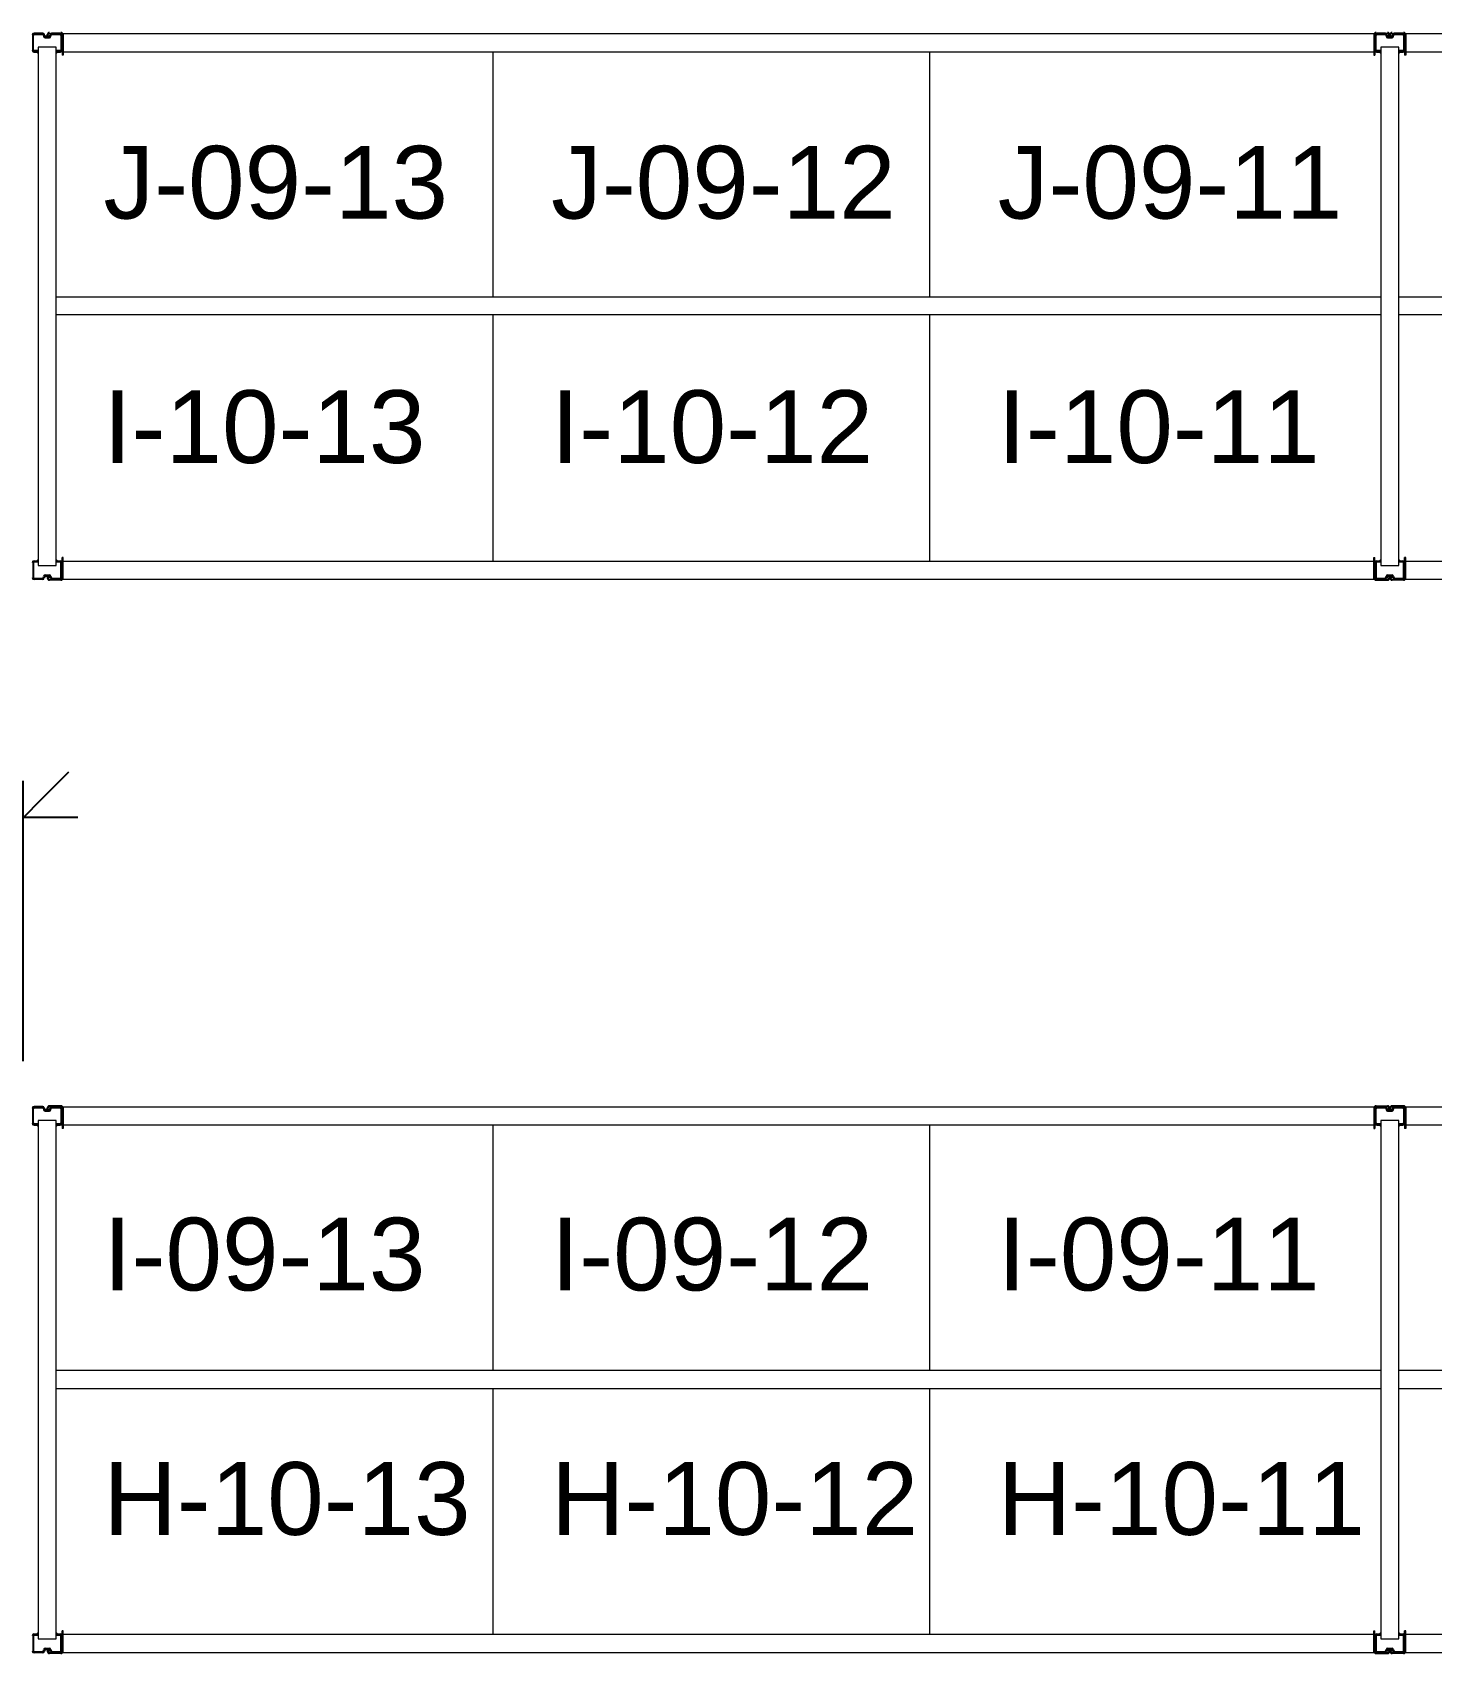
# Model space of a CAD drawing. Header units: inches. Extents: x 2743 to 10591, y -1604 to 5792.
# Drawn here: x 4019.8 to 4173.7, y 4339.9 to 4518.1 of the extents above; entities that cross this region are included whole.
import ezdxf

# ---------------------------------------------------------------- set-up
doc = ezdxf.new("R2010")
doc.units = ezdxf.units.IN
doc.header["$LTSCALE"] = 0.1875
doc.header["$MEASUREMENT"] = 0
doc.header["$PDMODE"] = 3
doc.header["$PDSIZE"] = 1.5
for name, color, linetype, lineweight in [('22 Dimension', 7, 'Continuous', 5), ('32 Echelle', 160, 'Continuous', 15), ('33 Poutre', 30, 'Continuous', 15)]:
    doc.layers.add(name, color=color, linetype=linetype, lineweight=lineweight)
doc.styles.add('arial', font='')
doc.styles.add('NOTE_GROS', font='', dxfattribs={"height": 20})
doc.styles.get('arial').set_extended_font_data('Arial')
doc.styles.get('NOTE_GROS').set_extended_font_data('SansSerif')
doc.dimstyles.new('Inch-Fraction-GROS', dxfattribs={"dimtxt": 20, "dimasz": 10, "dimexe": 4, "dimexo": 5, "dimgap": 1, "dimtad": 0, "dimtih": 1, "dimtoh": 1, "dimdec": 4, "dimzin": 0, "dimdsep": 46, "dimlunit": 5, "dimtxsty": 'NOTE_GROS', "dimblk": 'OBLIQUE', "dimcen": 0, "dimdle": 6, "dimadec": 1, "dimazin": 2, "dimtfac": 0.5, "dimtdec": 4, "dimtofl": 0, "dimtmove": 0, "dimatfit": 3, "dimfxl": 1, "dimtfillclr": 1, "dimfrac": 1, "dimtolj": 1, "dimtzin": 0, "dimarcsym": 0})

# ---------------------------------------------------------------- blocks, each defined once
blk = doc.blocks.new('_Oblique')
at = {"color": 0, "linetype": 'ByBlock', "lineweight": -2}
blk.add_line((-0.5, -0.5), (0.5, 0.5), dxfattribs=at)
blk = doc.blocks.new('*D116')
at = {"layer": '22 Dimension', "color": 0, "lineweight": -2, "transparency": 16777216}
for p, q in [((3864.83, 4405), (3864.83, 4435.82)), ((4018.83, 4405), (4018.83, 4435.82)), ((3858.83, 4431.82), (3916.55, 4431.82)), ((4024.83, 4431.82), (3967.12, 4431.82))]:
    blk.add_line(p, q, dxfattribs=at)
at = {"layer": 'Defpoints', "color": 0, "transparency": 16777216}
for p in [(4018.83, 4431.82), (3864.83, 4400), (4018.83, 4400)]:
    blk.add_point(p, dxfattribs=at)
at = {"layer": '22 Dimension', "color": 0, "lineweight": -2, "transparency": 16777216, "xscale": 10, "yscale": 10, "zscale": 10, "rotation": 180}
blk.add_blockref('_Oblique', (3864.83, 4431.82), dxfattribs=at)
at = {"layer": '22 Dimension', "color": 0, "lineweight": -2, "transparency": 16777216, "xscale": 10, "yscale": 10, "zscale": 10}
blk.add_blockref('_Oblique', (4018.83, 4431.82), dxfattribs=at)
at = {"layer": '22 Dimension', "color": 0, "transparency": 16777216, "insert": (3941.83, 4431.82), "char_height": 20, "attachment_point": 5, "style": 'NOTE_GROS'}
blk.add_mtext('\\A1;154', dxfattribs=at)

msp = doc.modelspace()

# ---------------------------------------------------------------- hatches: boundary and pattern name
at = {"layer": '32 Echelle'}
for points in [[(4020.45873, 4515.81503), (4020.45873, 4516.00253), (4020.27123, 4516.00253)], [(4022.45873, 4515.81503), (4022.45873, 4516.00253), (4022.64623, 4516.00253)], [(4168.08373, 4515.81503), (4168.08373, 4516.00253), (4167.89623, 4516.00253)], [(4168.08373, 4515.81503), (4168.08373, 4516.00253), (4167.89623, 4516.00253)], [(4170.08373, 4515.81503), (4170.08373, 4516.00253), (4170.27123, 4516.00253)], [(4170.08373, 4515.81503), (4170.08373, 4516.00253), (4170.27123, 4516.00253)], [(4020.45873, 4460.19003), (4020.45873, 4460.00253), (4020.27123, 4460.00253)], [(4022.45873, 4460.19003), (4022.45873, 4460.00253), (4022.64623, 4460.00253)], [(4168.08373, 4460.19003), (4168.08373, 4460.00253), (4167.89623, 4460.00253)], [(4168.08373, 4460.19003), (4168.08373, 4460.00253), (4167.89623, 4460.00253)], [(4170.08373, 4460.19003), (4170.08373, 4460.00253), (4170.27123, 4460.00253)], [(4170.08373, 4460.19003), (4170.08373, 4460.00253), (4170.27123, 4460.00253)], [(4020.45873, 4397.81503), (4020.45873, 4398.00253), (4020.27123, 4398.00253)], [(4022.45873, 4397.81503), (4022.45873, 4398.00253), (4022.64623, 4398.00253)], [(4168.08373, 4397.81503), (4168.08373, 4398.00253), (4167.89623, 4398.00253)], [(4168.08373, 4397.81503), (4168.08373, 4398.00253), (4167.89623, 4398.00253)], [(4170.08373, 4397.81503), (4170.08373, 4398.00253), (4170.27123, 4398.00253)], [(4170.08373, 4397.81503), (4170.08373, 4398.00253), (4170.27123, 4398.00253)], [(4020.45873, 4342.19003), (4020.45873, 4342.00253), (4020.27123, 4342.00253)], [(4022.45873, 4342.19003), (4022.45873, 4342.00253), (4022.64623, 4342.00253)], [(4168.08373, 4342.19003), (4168.08373, 4342.00253), (4167.89623, 4342.00253)], [(4168.08373, 4342.19003), (4168.08373, 4342.00253), (4167.89623, 4342.00253)], [(4170.08373, 4342.19003), (4170.08373, 4342.00253), (4170.27123, 4342.00253)], [(4170.08373, 4342.19003), (4170.08373, 4342.00253), (4170.27123, 4342.00253)]]:
    msp.add_hatch(color=256, dxfattribs=at).paths.add_polyline_path(points)

# ---------------------------------------------------------------- linework, layer by layer
at = {"layer": '22 Dimension'}
for p, q in [((4070.45873, 4516.00253), (4070.45873, 4489.00253)), ((4118.45873, 4516.00253), (4118.45873, 4489.00253)), ((4168.08373, 4489.00253), (4022.45873, 4489.00253)), ((4315.70873, 4489.00253), (4170.08373, 4489.00253)), ((4168.08373, 4487.08616), (4022.45873, 4487.08616)), ((4070.45873, 4487.08616), (4070.45873, 4460.00253)), ((4118.45873, 4487.08616), (4118.45873, 4460.00253)), ((4315.70873, 4487.08616), (4170.08373, 4487.08616)), ((4070.45873, 4398.00253), (4070.45873, 4371.00253)), ((4118.45873, 4398.00253), (4118.45873, 4371.00253)), ((4168.08373, 4371.00253), (4022.45873, 4371.00253)), ((4315.70873, 4371.00253), (4170.08373, 4371.00253)), ((4168.08373, 4369.00253), (4022.45873, 4369.00253)), ((4070.45873, 4369.00253), (4070.45873, 4342.00253)), ((4118.45873, 4369.00253), (4118.45873, 4342.00253)), ((4315.70873, 4369.00253), (4170.08373, 4369.00253))]:
    msp.add_line(p, q, dxfattribs=at)
at = {"layer": '32 Echelle', "linetype": 'Continuous', "lineweight": 25}
for p, q in [((4019.92377, 4516.18628), (4019.92377, 4517.81878)), ((4020.94636, 4518.00253), (4020.01752, 4518.00253)), ((4020.01752, 4517.91253), (4020.94636, 4517.91253)), ((4021.03602, 4517.84619), (4021.07993, 4517.70256)), ((4021.166, 4517.72887), (4021.12208, 4517.8725)), ((4021.66181, 4517.66253), (4021.25565, 4517.66253)), ((4021.25565, 4517.57253), (4021.66181, 4517.57253)), ((4021.79538, 4517.8725), (4021.75147, 4517.72887)), ((4021.83754, 4517.70256), (4021.88145, 4517.84619)), ((4022.89994, 4518.00253), (4021.9711, 4518.00253)), ((4021.9711, 4517.91253), (4022.89994, 4517.91253)), ((4022.99369, 4517.81878), (4022.99369, 4516.18628)), ((4023.08369, 4516.18628), (4023.08369, 4517.81878)), ((4167.45877, 4517.81878), (4167.45877, 4516.18628)), ((4167.45877, 4517.81878), (4167.45877, 4516.18628)), ((4167.54877, 4516.18628), (4167.54877, 4517.81878)), ((4167.54877, 4516.18628), (4167.54877, 4517.81878)), ((4168.57136, 4518.00253), (4167.64252, 4518.00253)), ((4168.57136, 4518.00253), (4167.64252, 4518.00253)), ((4167.64252, 4517.91253), (4168.57136, 4517.91253)), ((4167.64252, 4517.91253), (4168.57136, 4517.91253)), ((4168.66102, 4517.84619), (4168.70493, 4517.70256)), ((4168.66102, 4517.84619), (4168.70493, 4517.70256)), ((4168.791, 4517.72887), (4168.74708, 4517.8725)), ((4168.791, 4517.72887), (4168.74708, 4517.8725)), ((4169.28681, 4517.66253), (4168.88065, 4517.66253)), ((4169.28681, 4517.66253), (4168.88065, 4517.66253)), ((4168.88065, 4517.57253), (4169.28681, 4517.57253)), ((4168.88065, 4517.57253), (4169.28681, 4517.57253)), ((4169.42038, 4517.8725), (4169.37647, 4517.72887)), ((4169.42038, 4517.8725), (4169.37647, 4517.72887)), ((4169.46254, 4517.70256), (4169.50645, 4517.84619)), ((4169.46254, 4517.70256), (4169.50645, 4517.84619)), ((4170.52494, 4518.00253), (4169.5961, 4518.00253)), ((4170.52494, 4518.00253), (4169.5961, 4518.00253)), ((4169.5961, 4517.91253), (4170.52494, 4517.91253)), ((4169.5961, 4517.91253), (4170.52494, 4517.91253)), ((4170.61869, 4517.81878), (4170.61869, 4516.18628)), ((4170.61869, 4517.81878), (4170.61869, 4516.18628)), ((4170.70869, 4516.18628), (4170.70869, 4517.81878)), ((4170.70869, 4516.18628), (4170.70869, 4517.81878)), ((4020.43377, 4516.09253), (4020.01752, 4516.09253)), ((4020.01752, 4516.00253), (4020.43377, 4516.00253)), ((4020.43377, 4516.00253), (4020.43377, 4516.09253)), ((4022.89994, 4516.09253), (4022.48369, 4516.09253)), ((4022.48369, 4516.09253), (4022.48369, 4516.00253)), ((4022.48369, 4516.00253), (4022.89994, 4516.00253)), ((4168.05877, 4516.09253), (4167.64252, 4516.09253)), ((4168.05877, 4516.09253), (4167.64252, 4516.09253)), ((4167.64252, 4516.00253), (4168.05877, 4516.00253)), ((4167.64252, 4516.00253), (4168.05877, 4516.00253)), ((4168.05877, 4516.00253), (4168.05877, 4516.09253)), ((4168.05877, 4516.00253), (4168.05877, 4516.09253)), ((4170.52494, 4516.09253), (4170.10869, 4516.09253)), ((4170.10869, 4516.09253), (4170.10869, 4516.00253)), ((4170.52494, 4516.09253), (4170.10869, 4516.09253)), ((4170.10869, 4516.09253), (4170.10869, 4516.00253)), ((4170.10869, 4516.00253), (4170.52494, 4516.00253)), ((4170.10869, 4516.00253), (4170.52494, 4516.00253)), ((4019.92377, 4459.81878), (4019.92377, 4458.18628)), ((4020.01752, 4460.00253), (4020.43377, 4460.00253)), ((4020.43377, 4459.91253), (4020.01752, 4459.91253)), ((4020.43377, 4460.00253), (4020.43377, 4459.91253)), ((4022.48369, 4460.00253), (4022.89994, 4460.00253)), ((4022.48369, 4459.91253), (4022.48369, 4460.00253)), ((4022.89994, 4459.91253), (4022.48369, 4459.91253)), ((4022.99369, 4458.18628), (4022.99369, 4459.81878)), ((4023.08369, 4459.81878), (4023.08369, 4458.18628)), ((4167.45877, 4458.18628), (4167.45877, 4459.81878)), ((4167.45877, 4458.18628), (4167.45877, 4459.81878)), ((4167.54877, 4459.81878), (4167.54877, 4458.18628)), ((4167.54877, 4459.81878), (4167.54877, 4458.18628)), ((4167.64252, 4460.00253), (4168.05877, 4460.00253)), ((4167.64252, 4460.00253), (4168.05877, 4460.00253)), ((4168.05877, 4459.91253), (4167.64252, 4459.91253)), ((4168.05877, 4459.91253), (4167.64252, 4459.91253)), ((4168.05877, 4460.00253), (4168.05877, 4459.91253)), ((4168.05877, 4460.00253), (4168.05877, 4459.91253)), ((4170.10869, 4460.00253), (4170.52494, 4460.00253)), ((4170.10869, 4459.91253), (4170.10869, 4460.00253)), ((4170.10869, 4460.00253), (4170.52494, 4460.00253)), ((4170.10869, 4459.91253), (4170.10869, 4460.00253)), ((4170.52494, 4459.91253), (4170.10869, 4459.91253)), ((4170.52494, 4459.91253), (4170.10869, 4459.91253)), ((4170.61869, 4458.18628), (4170.61869, 4459.81878)), ((4170.61869, 4458.18628), (4170.61869, 4459.81878)), ((4170.70869, 4459.81878), (4170.70869, 4458.18628)), ((4170.70869, 4459.81878), (4170.70869, 4458.18628)), ((4020.01752, 4458.09253), (4020.94636, 4458.09253)), ((4020.94636, 4458.00253), (4020.01752, 4458.00253)), ((4021.03602, 4458.15887), (4021.07993, 4458.3025)), ((4021.166, 4458.27619), (4021.12208, 4458.13256)), ((4021.25565, 4458.43253), (4021.66181, 4458.43253)), ((4021.66181, 4458.34253), (4021.25565, 4458.34253)), ((4021.79538, 4458.13256), (4021.75147, 4458.27619)), ((4021.83754, 4458.3025), (4021.88145, 4458.15887)), ((4021.9711, 4458.09253), (4022.89994, 4458.09253)), ((4022.89994, 4458.00253), (4021.9711, 4458.00253)), ((4167.64252, 4458.09253), (4168.57136, 4458.09253)), ((4167.64252, 4458.09253), (4168.57136, 4458.09253)), ((4168.57136, 4458.00253), (4167.64252, 4458.00253)), ((4168.57136, 4458.00253), (4167.64252, 4458.00253)), ((4168.66102, 4458.15887), (4168.70493, 4458.3025)), ((4168.66102, 4458.15887), (4168.70493, 4458.3025)), ((4168.791, 4458.27619), (4168.74708, 4458.13256)), ((4168.791, 4458.27619), (4168.74708, 4458.13256)), ((4168.88065, 4458.43253), (4169.28681, 4458.43253)), ((4168.88065, 4458.43253), (4169.28681, 4458.43253)), ((4169.28681, 4458.34253), (4168.88065, 4458.34253)), ((4169.28681, 4458.34253), (4168.88065, 4458.34253)), ((4169.42038, 4458.13256), (4169.37647, 4458.27619)), ((4169.42038, 4458.13256), (4169.37647, 4458.27619)), ((4169.46254, 4458.3025), (4169.50645, 4458.15887)), ((4169.46254, 4458.3025), (4169.50645, 4458.15887)), ((4169.5961, 4458.09253), (4170.52494, 4458.09253)), ((4169.5961, 4458.09253), (4170.52494, 4458.09253)), ((4170.52494, 4458.00253), (4169.5961, 4458.00253)), ((4170.52494, 4458.00253), (4169.5961, 4458.00253)), ((4019.92377, 4398.18628), (4019.92377, 4399.81878)), ((4020.94636, 4400.00253), (4020.01752, 4400.00253)), ((4020.01752, 4399.91253), (4020.94636, 4399.91253)), ((4021.03602, 4399.84619), (4021.07993, 4399.70256)), ((4021.166, 4399.72887), (4021.12208, 4399.8725)), ((4021.66181, 4399.66253), (4021.25565, 4399.66253)), ((4021.25565, 4399.57253), (4021.66181, 4399.57253)), ((4021.79538, 4399.8725), (4021.75147, 4399.72887)), ((4021.83754, 4399.70256), (4021.88145, 4399.84619)), ((4022.89994, 4400.00253), (4021.9711, 4400.00253)), ((4021.9711, 4399.91253), (4022.89994, 4399.91253)), ((4022.99369, 4399.81878), (4022.99369, 4398.18628)), ((4023.08369, 4398.18628), (4023.08369, 4399.81878)), ((4167.45877, 4399.81878), (4167.45877, 4398.18628)), ((4167.45877, 4399.81878), (4167.45877, 4398.18628)), ((4167.54877, 4398.18628), (4167.54877, 4399.81878)), ((4167.54877, 4398.18628), (4167.54877, 4399.81878)), ((4168.57136, 4400.00253), (4167.64252, 4400.00253)), ((4168.57136, 4400.00253), (4167.64252, 4400.00253)), ((4167.64252, 4399.91253), (4168.57136, 4399.91253)), ((4167.64252, 4399.91253), (4168.57136, 4399.91253)), ((4168.66102, 4399.84619), (4168.70493, 4399.70256)), ((4168.66102, 4399.84619), (4168.70493, 4399.70256)), ((4168.791, 4399.72887), (4168.74708, 4399.8725)), ((4168.791, 4399.72887), (4168.74708, 4399.8725)), ((4169.28681, 4399.66253), (4168.88065, 4399.66253)), ((4169.28681, 4399.66253), (4168.88065, 4399.66253)), ((4168.88065, 4399.57253), (4169.28681, 4399.57253)), ((4168.88065, 4399.57253), (4169.28681, 4399.57253)), ((4169.42038, 4399.8725), (4169.37647, 4399.72887)), ((4169.42038, 4399.8725), (4169.37647, 4399.72887)), ((4169.46254, 4399.70256), (4169.50645, 4399.84619)), ((4169.46254, 4399.70256), (4169.50645, 4399.84619)), ((4170.52494, 4400.00253), (4169.5961, 4400.00253)), ((4170.52494, 4400.00253), (4169.5961, 4400.00253)), ((4169.5961, 4399.91253), (4170.52494, 4399.91253)), ((4169.5961, 4399.91253), (4170.52494, 4399.91253)), ((4170.61869, 4399.81878), (4170.61869, 4398.18628)), ((4170.61869, 4399.81878), (4170.61869, 4398.18628)), ((4170.70869, 4398.18628), (4170.70869, 4399.81878)), ((4170.70869, 4398.18628), (4170.70869, 4399.81878)), ((4020.43377, 4398.09253), (4020.01752, 4398.09253)), ((4020.01752, 4398.00253), (4020.43377, 4398.00253)), ((4020.43377, 4398.00253), (4020.43377, 4398.09253)), ((4022.89994, 4398.09253), (4022.48369, 4398.09253)), ((4022.48369, 4398.09253), (4022.48369, 4398.00253)), ((4022.48369, 4398.00253), (4022.89994, 4398.00253)), ((4168.05877, 4398.09253), (4167.64252, 4398.09253)), ((4168.05877, 4398.09253), (4167.64252, 4398.09253)), ((4167.64252, 4398.00253), (4168.05877, 4398.00253)), ((4167.64252, 4398.00253), (4168.05877, 4398.00253)), ((4168.05877, 4398.00253), (4168.05877, 4398.09253)), ((4168.05877, 4398.00253), (4168.05877, 4398.09253)), ((4170.52494, 4398.09253), (4170.10869, 4398.09253)), ((4170.10869, 4398.09253), (4170.10869, 4398.00253)), ((4170.52494, 4398.09253), (4170.10869, 4398.09253)), ((4170.10869, 4398.09253), (4170.10869, 4398.00253)), ((4170.10869, 4398.00253), (4170.52494, 4398.00253)), ((4170.10869, 4398.00253), (4170.52494, 4398.00253)), ((4020.01752, 4342.00253), (4020.43377, 4342.00253)), ((4020.43377, 4341.91253), (4020.01752, 4341.91253)), ((4020.43377, 4342.00253), (4020.43377, 4341.91253)), ((4022.48369, 4342.00253), (4022.89994, 4342.00253)), ((4022.48369, 4341.91253), (4022.48369, 4342.00253)), ((4022.89994, 4341.91253), (4022.48369, 4341.91253)), ((4167.64252, 4342.00253), (4168.05877, 4342.00253)), ((4167.64252, 4342.00253), (4168.05877, 4342.00253)), ((4168.05877, 4341.91253), (4167.64252, 4341.91253)), ((4168.05877, 4341.91253), (4167.64252, 4341.91253)), ((4168.05877, 4342.00253), (4168.05877, 4341.91253)), ((4168.05877, 4342.00253), (4168.05877, 4341.91253)), ((4170.10869, 4342.00253), (4170.52494, 4342.00253)), ((4170.10869, 4341.91253), (4170.10869, 4342.00253)), ((4170.10869, 4342.00253), (4170.52494, 4342.00253)), ((4170.10869, 4341.91253), (4170.10869, 4342.00253)), ((4170.52494, 4341.91253), (4170.10869, 4341.91253)), ((4170.52494, 4341.91253), (4170.10869, 4341.91253)), ((4019.92377, 4341.81878), (4019.92377, 4340.18628)), ((4021.03602, 4340.15887), (4021.07993, 4340.3025)), ((4021.166, 4340.27619), (4021.12208, 4340.13256)), ((4021.25565, 4340.43253), (4021.66181, 4340.43253)), ((4021.66181, 4340.34253), (4021.25565, 4340.34253)), ((4021.79538, 4340.13256), (4021.75147, 4340.27619)), ((4021.83754, 4340.3025), (4021.88145, 4340.15887)), ((4022.99369, 4340.18628), (4022.99369, 4341.81878)), ((4023.08369, 4341.81878), (4023.08369, 4340.18628)), ((4167.45877, 4340.18628), (4167.45877, 4341.81878)), ((4167.45877, 4340.18628), (4167.45877, 4341.81878)), ((4167.54877, 4341.81878), (4167.54877, 4340.18628)), ((4167.54877, 4341.81878), (4167.54877, 4340.18628)), ((4168.66102, 4340.15887), (4168.70493, 4340.3025)), ((4168.66102, 4340.15887), (4168.70493, 4340.3025)), ((4168.791, 4340.27619), (4168.74708, 4340.13256)), ((4168.791, 4340.27619), (4168.74708, 4340.13256)), ((4168.88065, 4340.43253), (4169.28681, 4340.43253)), ((4168.88065, 4340.43253), (4169.28681, 4340.43253)), ((4169.28681, 4340.34253), (4168.88065, 4340.34253)), ((4169.28681, 4340.34253), (4168.88065, 4340.34253)), ((4169.42038, 4340.13256), (4169.37647, 4340.27619)), ((4169.42038, 4340.13256), (4169.37647, 4340.27619)), ((4169.46254, 4340.3025), (4169.50645, 4340.15887)), ((4169.46254, 4340.3025), (4169.50645, 4340.15887)), ((4170.61869, 4340.18628), (4170.61869, 4341.81878)), ((4170.61869, 4340.18628), (4170.61869, 4341.81878)), ((4170.70869, 4341.81878), (4170.70869, 4340.18628)), ((4170.70869, 4341.81878), (4170.70869, 4340.18628)), ((4020.01752, 4340.09253), (4020.94636, 4340.09253)), ((4020.94636, 4340.00253), (4020.01752, 4340.00253)), ((4021.9711, 4340.09253), (4022.89994, 4340.09253)), ((4022.89994, 4340.00253), (4021.9711, 4340.00253)), ((4167.64252, 4340.09253), (4168.57136, 4340.09253)), ((4167.64252, 4340.09253), (4168.57136, 4340.09253)), ((4168.57136, 4340.00253), (4167.64252, 4340.00253)), ((4168.57136, 4340.00253), (4167.64252, 4340.00253)), ((4169.5961, 4340.09253), (4170.52494, 4340.09253)), ((4169.5961, 4340.09253), (4170.52494, 4340.09253)), ((4170.52494, 4340.00253), (4169.5961, 4340.00253)), ((4170.52494, 4340.00253), (4169.5961, 4340.00253))]:
    msp.add_line(p, q, dxfattribs=at)
at = {"layer": '32 Echelle'}
for p, q in [((4020.45873, 4516.00253), (4020.27123, 4516.00253)), ((4020.45873, 4515.81503), (4020.27123, 4516.00253)), ((4022.45873, 4516.50253), (4020.45873, 4516.50253)), ((4020.45873, 4516.50253), (4020.45873, 4459.50253)), ((4020.45873, 4515.81503), (4020.45873, 4516.00253)), ((4022.45873, 4459.50253), (4022.45873, 4516.50253)), ((4022.45873, 4516.00253), (4022.64623, 4516.00253)), ((4022.45873, 4515.81503), (4022.45873, 4516.00253)), ((4022.45873, 4515.81503), (4022.64623, 4516.00253)), ((4168.08373, 4516.00253), (4167.89623, 4516.00253)), ((4168.08373, 4515.81503), (4167.89623, 4516.00253)), ((4168.08373, 4516.00253), (4167.89623, 4516.00253)), ((4168.08373, 4515.81503), (4167.89623, 4516.00253)), ((4170.08373, 4516.50253), (4168.08373, 4516.50253)), ((4168.08373, 4516.50253), (4168.08373, 4459.50253)), ((4170.08373, 4516.50253), (4168.08373, 4516.50253)), ((4168.08373, 4516.50253), (4168.08373, 4459.50253)), ((4168.08373, 4515.81503), (4168.08373, 4516.00253)), ((4168.08373, 4515.81503), (4168.08373, 4516.00253)), ((4170.08373, 4459.50253), (4170.08373, 4516.50253)), ((4170.08373, 4459.50253), (4170.08373, 4516.50253)), ((4170.08373, 4516.00253), (4170.27123, 4516.00253)), ((4170.08373, 4515.81503), (4170.08373, 4516.00253)), ((4170.08373, 4515.81503), (4170.27123, 4516.00253)), ((4170.08373, 4516.00253), (4170.27123, 4516.00253)), ((4170.08373, 4515.81503), (4170.08373, 4516.00253)), ((4170.08373, 4515.81503), (4170.27123, 4516.00253)), ((4020.45873, 4460.19003), (4020.27123, 4460.00253)), ((4020.45873, 4460.00253), (4020.27123, 4460.00253)), ((4020.45873, 4460.19003), (4020.45873, 4460.00253)), ((4022.45873, 4460.19003), (4022.45873, 4460.00253)), ((4022.45873, 4460.19003), (4022.64623, 4460.00253)), ((4022.45873, 4460.00253), (4022.64623, 4460.00253)), ((4168.08373, 4460.19003), (4167.89623, 4460.00253)), ((4168.08373, 4460.19003), (4167.89623, 4460.00253)), ((4168.08373, 4460.00253), (4167.89623, 4460.00253)), ((4168.08373, 4460.00253), (4167.89623, 4460.00253)), ((4168.08373, 4460.19003), (4168.08373, 4460.00253)), ((4168.08373, 4460.19003), (4168.08373, 4460.00253)), ((4170.08373, 4460.19003), (4170.08373, 4460.00253)), ((4170.08373, 4460.19003), (4170.27123, 4460.00253)), ((4170.08373, 4460.19003), (4170.08373, 4460.00253)), ((4170.08373, 4460.19003), (4170.27123, 4460.00253)), ((4170.08373, 4460.00253), (4170.27123, 4460.00253)), ((4170.08373, 4460.00253), (4170.27123, 4460.00253)), ((4020.45873, 4459.50253), (4022.45873, 4459.50253)), ((4168.08373, 4459.50253), (4170.08373, 4459.50253)), ((4168.08373, 4459.50253), (4170.08373, 4459.50253)), ((4020.45873, 4398.00253), (4020.27123, 4398.00253)), ((4020.45873, 4397.81503), (4020.27123, 4398.00253)), ((4022.45873, 4398.50253), (4020.45873, 4398.50253)), ((4020.45873, 4398.50253), (4020.45873, 4341.50253)), ((4020.45873, 4397.81503), (4020.45873, 4398.00253)), ((4022.45873, 4341.50253), (4022.45873, 4398.50253)), ((4022.45873, 4398.00253), (4022.64623, 4398.00253)), ((4022.45873, 4397.81503), (4022.45873, 4398.00253)), ((4022.45873, 4397.81503), (4022.64623, 4398.00253)), ((4168.08373, 4398.00253), (4167.89623, 4398.00253)), ((4168.08373, 4397.81503), (4167.89623, 4398.00253)), ((4168.08373, 4398.00253), (4167.89623, 4398.00253)), ((4168.08373, 4397.81503), (4167.89623, 4398.00253)), ((4170.08373, 4398.50253), (4168.08373, 4398.50253)), ((4168.08373, 4398.50253), (4168.08373, 4341.50253)), ((4170.08373, 4398.50253), (4168.08373, 4398.50253)), ((4168.08373, 4398.50253), (4168.08373, 4341.50253)), ((4168.08373, 4397.81503), (4168.08373, 4398.00253)), ((4168.08373, 4397.81503), (4168.08373, 4398.00253)), ((4170.08373, 4341.50253), (4170.08373, 4398.50253)), ((4170.08373, 4341.50253), (4170.08373, 4398.50253)), ((4170.08373, 4398.00253), (4170.27123, 4398.00253)), ((4170.08373, 4397.81503), (4170.08373, 4398.00253)), ((4170.08373, 4397.81503), (4170.27123, 4398.00253)), ((4170.08373, 4398.00253), (4170.27123, 4398.00253)), ((4170.08373, 4397.81503), (4170.08373, 4398.00253)), ((4170.08373, 4397.81503), (4170.27123, 4398.00253)), ((4020.45873, 4342.19003), (4020.27123, 4342.00253)), ((4020.45873, 4342.00253), (4020.27123, 4342.00253)), ((4020.45873, 4342.19003), (4020.45873, 4342.00253)), ((4022.45873, 4342.19003), (4022.45873, 4342.00253)), ((4022.45873, 4342.19003), (4022.64623, 4342.00253)), ((4022.45873, 4342.00253), (4022.64623, 4342.00253)), ((4168.08373, 4342.19003), (4167.89623, 4342.00253)), ((4168.08373, 4342.19003), (4167.89623, 4342.00253)), ((4168.08373, 4342.00253), (4167.89623, 4342.00253)), ((4168.08373, 4342.00253), (4167.89623, 4342.00253)), ((4168.08373, 4342.19003), (4168.08373, 4342.00253)), ((4168.08373, 4342.19003), (4168.08373, 4342.00253)), ((4170.08373, 4342.19003), (4170.08373, 4342.00253)), ((4170.08373, 4342.19003), (4170.27123, 4342.00253)), ((4170.08373, 4342.19003), (4170.08373, 4342.00253)), ((4170.08373, 4342.19003), (4170.27123, 4342.00253)), ((4170.08373, 4342.00253), (4170.27123, 4342.00253)), ((4170.08373, 4342.00253), (4170.27123, 4342.00253)), ((4020.45873, 4341.50253), (4022.45873, 4341.50253)), ((4168.08373, 4341.50253), (4170.08373, 4341.50253)), ((4168.08373, 4341.50253), (4170.08373, 4341.50253))]:
    msp.add_line(p, q, dxfattribs=at)
at = {"layer": '32 Echelle', "linetype": 'Continuous', "lineweight": 25}
for centre, radius, start, end in [((4020.01752, 4517.81878), 0.18375, 90, 180), ((4020.01752, 4517.81878), 0.09375, 90, 180), ((4020.94636, 4517.81878), 0.18375, 17, 90), ((4020.94636, 4517.81878), 0.09375, 17, 90), ((4021.25565, 4517.75628), 0.18375, 197, 270), ((4021.25565, 4517.75628), 0.09375, 197, 270), ((4021.66181, 4517.75628), 0.09375, 270, 343), ((4021.66181, 4517.75628), 0.18375, 270, 343), ((4021.9711, 4517.81878), 0.18375, 90, 163), ((4021.9711, 4517.81878), 0.09375, 90, 163), ((4022.89994, 4517.81878), 0.18375, 0, 90), ((4022.89994, 4517.81878), 0.09375, 0, 90), ((4167.64252, 4517.81878), 0.18375, 90, 180), ((4167.64252, 4517.81878), 0.18375, 90, 180), ((4167.64252, 4517.81878), 0.09375, 90, 180), ((4167.64252, 4517.81878), 0.09375, 90, 180), ((4168.57136, 4517.81878), 0.18375, 17, 90), ((4168.57136, 4517.81878), 0.18375, 17, 90), ((4168.57136, 4517.81878), 0.09375, 17, 90), ((4168.57136, 4517.81878), 0.09375, 17, 90), ((4168.88065, 4517.75628), 0.18375, 197, 270), ((4168.88065, 4517.75628), 0.18375, 197, 270), ((4168.88065, 4517.75628), 0.09375, 197, 270), ((4168.88065, 4517.75628), 0.09375, 197, 270), ((4169.28681, 4517.75628), 0.09375, 270, 343), ((4169.28681, 4517.75628), 0.09375, 270, 343), ((4169.28681, 4517.75628), 0.18375, 270, 343), ((4169.28681, 4517.75628), 0.18375, 270, 343), ((4169.5961, 4517.81878), 0.18375, 90, 163), ((4169.5961, 4517.81878), 0.18375, 90, 163), ((4169.5961, 4517.81878), 0.09375, 90, 163), ((4169.5961, 4517.81878), 0.09375, 90, 163), ((4170.52494, 4517.81878), 0.18375, 0, 90), ((4170.52494, 4517.81878), 0.18375, 0, 90), ((4170.52494, 4517.81878), 0.09375, 0, 90), ((4170.52494, 4517.81878), 0.09375, 0, 90), ((4020.01752, 4516.18628), 0.18375, 180, 270), ((4020.01752, 4516.18628), 0.09375, 180, 270), ((4022.89994, 4516.18628), 0.09375, 270, 0), ((4022.89994, 4516.18628), 0.18375, 270, 0), ((4167.64252, 4516.18628), 0.18375, 180, 270), ((4167.64252, 4516.18628), 0.18375, 180, 270), ((4167.64252, 4516.18628), 0.09375, 180, 270), ((4167.64252, 4516.18628), 0.09375, 180, 270), ((4170.52494, 4516.18628), 0.09375, 270, 0), ((4170.52494, 4516.18628), 0.18375, 270, 0), ((4170.52494, 4516.18628), 0.09375, 270, 0), ((4170.52494, 4516.18628), 0.18375, 270, 0), ((4020.01752, 4459.81878), 0.18375, 90, 180), ((4020.01752, 4459.81878), 0.09375, 90, 180), ((4022.89994, 4459.81878), 0.18375, 0, 90), ((4022.89994, 4459.81878), 0.09375, 0, 90), ((4167.64252, 4459.81878), 0.18375, 90, 180), ((4167.64252, 4459.81878), 0.18375, 90, 180), ((4167.64252, 4459.81878), 0.09375, 90, 180), ((4167.64252, 4459.81878), 0.09375, 90, 180), ((4170.52494, 4459.81878), 0.18375, 0, 90), ((4170.52494, 4459.81878), 0.18375, 0, 90), ((4170.52494, 4459.81878), 0.09375, 0, 90), ((4170.52494, 4459.81878), 0.09375, 0, 90), ((4020.01752, 4458.18628), 0.18375, 180, 270), ((4020.01752, 4458.18628), 0.09375, 180, 270), ((4020.94636, 4458.18628), 0.09375, 270, 343), ((4020.94636, 4458.18628), 0.18375, 270, 343), ((4021.25565, 4458.24878), 0.18375, 90, 163), ((4021.25565, 4458.24878), 0.09375, 90, 163), ((4021.66181, 4458.24878), 0.18375, 17, 90), ((4021.66181, 4458.24878), 0.09375, 17, 90), ((4021.9711, 4458.18628), 0.18375, 197, 270), ((4021.9711, 4458.18628), 0.09375, 197, 270), ((4022.89994, 4458.18628), 0.09375, 270, 0), ((4022.89994, 4458.18628), 0.18375, 270, 0), ((4167.64252, 4458.18628), 0.18375, 180, 270), ((4167.64252, 4458.18628), 0.18375, 180, 270), ((4167.64252, 4458.18628), 0.09375, 180, 270), ((4167.64252, 4458.18628), 0.09375, 180, 270), ((4168.57136, 4458.18628), 0.09375, 270, 343), ((4168.57136, 4458.18628), 0.09375, 270, 343), ((4168.57136, 4458.18628), 0.18375, 270, 343), ((4168.57136, 4458.18628), 0.18375, 270, 343), ((4168.88065, 4458.24878), 0.18375, 90, 163), ((4168.88065, 4458.24878), 0.18375, 90, 163), ((4168.88065, 4458.24878), 0.09375, 90, 163), ((4168.88065, 4458.24878), 0.09375, 90, 163), ((4169.28681, 4458.24878), 0.18375, 17, 90), ((4169.28681, 4458.24878), 0.18375, 17, 90), ((4169.28681, 4458.24878), 0.09375, 17, 90), ((4169.28681, 4458.24878), 0.09375, 17, 90), ((4169.5961, 4458.18628), 0.18375, 197, 270), ((4169.5961, 4458.18628), 0.18375, 197, 270), ((4169.5961, 4458.18628), 0.09375, 197, 270), ((4169.5961, 4458.18628), 0.09375, 197, 270), ((4170.52494, 4458.18628), 0.09375, 270, 0), ((4170.52494, 4458.18628), 0.18375, 270, 0), ((4170.52494, 4458.18628), 0.09375, 270, 0), ((4170.52494, 4458.18628), 0.18375, 270, 0), ((4020.01752, 4399.81878), 0.18375, 90, 180), ((4020.01752, 4399.81878), 0.09375, 90, 180), ((4020.94636, 4399.81878), 0.18375, 17, 90), ((4020.94636, 4399.81878), 0.09375, 17, 90), ((4021.25565, 4399.75628), 0.18375, 197, 270), ((4021.25565, 4399.75628), 0.09375, 197, 270), ((4021.66181, 4399.75628), 0.09375, 270, 343), ((4021.66181, 4399.75628), 0.18375, 270, 343), ((4021.9711, 4399.81878), 0.18375, 90, 163), ((4021.9711, 4399.81878), 0.09375, 90, 163), ((4022.89994, 4399.81878), 0.18375, 0, 90), ((4022.89994, 4399.81878), 0.09375, 0, 90), ((4167.64252, 4399.81878), 0.18375, 90, 180), ((4167.64252, 4399.81878), 0.18375, 90, 180), ((4167.64252, 4399.81878), 0.09375, 90, 180), ((4167.64252, 4399.81878), 0.09375, 90, 180), ((4168.57136, 4399.81878), 0.18375, 17, 90), ((4168.57136, 4399.81878), 0.18375, 17, 90), ((4168.57136, 4399.81878), 0.09375, 17, 90), ((4168.57136, 4399.81878), 0.09375, 17, 90), ((4168.88065, 4399.75628), 0.18375, 197, 270), ((4168.88065, 4399.75628), 0.18375, 197, 270), ((4168.88065, 4399.75628), 0.09375, 197, 270), ((4168.88065, 4399.75628), 0.09375, 197, 270), ((4169.28681, 4399.75628), 0.09375, 270, 343), ((4169.28681, 4399.75628), 0.09375, 270, 343), ((4169.28681, 4399.75628), 0.18375, 270, 343), ((4169.28681, 4399.75628), 0.18375, 270, 343), ((4169.5961, 4399.81878), 0.18375, 90, 163), ((4169.5961, 4399.81878), 0.18375, 90, 163), ((4169.5961, 4399.81878), 0.09375, 90, 163), ((4169.5961, 4399.81878), 0.09375, 90, 163), ((4170.52494, 4399.81878), 0.18375, 0, 90), ((4170.52494, 4399.81878), 0.18375, 0, 90), ((4170.52494, 4399.81878), 0.09375, 0, 90), ((4170.52494, 4399.81878), 0.09375, 0, 90), ((4020.01752, 4398.18628), 0.18375, 180, 270), ((4020.01752, 4398.18628), 0.09375, 180, 270), ((4022.89994, 4398.18628), 0.09375, 270, 0), ((4022.89994, 4398.18628), 0.18375, 270, 0), ((4167.64252, 4398.18628), 0.18375, 180, 270), ((4167.64252, 4398.18628), 0.18375, 180, 270), ((4167.64252, 4398.18628), 0.09375, 180, 270), ((4167.64252, 4398.18628), 0.09375, 180, 270), ((4170.52494, 4398.18628), 0.09375, 270, 0), ((4170.52494, 4398.18628), 0.18375, 270, 0), ((4170.52494, 4398.18628), 0.09375, 270, 0), ((4170.52494, 4398.18628), 0.18375, 270, 0), ((4020.01752, 4341.81878), 0.18375, 90, 180), ((4020.01752, 4341.81878), 0.09375, 90, 180), ((4022.89994, 4341.81878), 0.18375, 0, 90), ((4022.89994, 4341.81878), 0.09375, 0, 90), ((4167.64252, 4341.81878), 0.18375, 90, 180), ((4167.64252, 4341.81878), 0.18375, 90, 180), ((4167.64252, 4341.81878), 0.09375, 90, 180), ((4167.64252, 4341.81878), 0.09375, 90, 180), ((4170.52494, 4341.81878), 0.18375, 0, 90), ((4170.52494, 4341.81878), 0.18375, 0, 90), ((4170.52494, 4341.81878), 0.09375, 0, 90), ((4170.52494, 4341.81878), 0.09375, 0, 90), ((4020.01752, 4340.18628), 0.18375, 180, 270), ((4020.01752, 4340.18628), 0.09375, 180, 270), ((4020.94636, 4340.18628), 0.09375, 270, 343), ((4020.94636, 4340.18628), 0.18375, 270, 343), ((4021.25565, 4340.24878), 0.18375, 90, 163), ((4021.25565, 4340.24878), 0.09375, 90, 163), ((4021.66181, 4340.24878), 0.18375, 17, 90), ((4021.66181, 4340.24878), 0.09375, 17, 90), ((4021.9711, 4340.18628), 0.18375, 197, 270), ((4021.9711, 4340.18628), 0.09375, 197, 270), ((4022.89994, 4340.18628), 0.09375, 270, 0), ((4022.89994, 4340.18628), 0.18375, 270, 0), ((4167.64252, 4340.18628), 0.18375, 180, 270), ((4167.64252, 4340.18628), 0.18375, 180, 270), ((4167.64252, 4340.18628), 0.09375, 180, 270), ((4167.64252, 4340.18628), 0.09375, 180, 270), ((4168.57136, 4340.18628), 0.09375, 270, 343), ((4168.57136, 4340.18628), 0.09375, 270, 343), ((4168.57136, 4340.18628), 0.18375, 270, 343), ((4168.57136, 4340.18628), 0.18375, 270, 343), ((4168.88065, 4340.24878), 0.18375, 90, 163), ((4168.88065, 4340.24878), 0.18375, 90, 163), ((4168.88065, 4340.24878), 0.09375, 90, 163), ((4168.88065, 4340.24878), 0.09375, 90, 163), ((4169.28681, 4340.24878), 0.18375, 17, 90), ((4169.28681, 4340.24878), 0.18375, 17, 90), ((4169.28681, 4340.24878), 0.09375, 17, 90), ((4169.28681, 4340.24878), 0.09375, 17, 90), ((4169.5961, 4340.18628), 0.18375, 197, 270), ((4169.5961, 4340.18628), 0.18375, 197, 270), ((4169.5961, 4340.18628), 0.09375, 197, 270), ((4169.5961, 4340.18628), 0.09375, 197, 270), ((4170.52494, 4340.18628), 0.09375, 270, 0), ((4170.52494, 4340.18628), 0.18375, 270, 0), ((4170.52494, 4340.18628), 0.09375, 270, 0), ((4170.52494, 4340.18628), 0.18375, 270, 0)]:
    msp.add_arc(centre, radius, start, end, dxfattribs=at)
at = {"layer": '33 Poutre'}
for p, q in [((4021.45873, 4517.66253), (4021.45873, 4517.87753)), ((4021.57773, 4517.66253), (4021.45873, 4517.66253)), ((4021.57773, 4517.66253), (4021.57773, 4517.87753)), ((4021.70273, 4518.00253), (4022.96473, 4518.00253)), ((4023.08973, 4517.87753), (4023.08973, 4515.62153)), ((4023.20873, 4518.00253), (4167.33373, 4518.00253)), ((4023.20873, 4518.00253), (4023.20873, 4516.00253)), ((4023.20873, 4517.87753), (4023.20873, 4515.62153)), ((4167.33373, 4518.00253), (4167.33373, 4516.00253)), ((4167.33373, 4517.87753), (4167.33373, 4515.62153)), ((4167.45273, 4517.87753), (4167.45273, 4515.62153)), ((4168.83973, 4518.00253), (4167.57773, 4518.00253)), ((4168.96473, 4517.66253), (4168.96473, 4517.87753)), ((4168.96473, 4517.66253), (4169.08373, 4517.66253)), ((4169.08373, 4517.66253), (4169.08373, 4517.87753)), ((4169.08373, 4517.66253), (4169.08373, 4517.87753)), ((4169.20273, 4517.66253), (4169.08373, 4517.66253)), ((4169.20273, 4517.66253), (4169.20273, 4517.87753)), ((4169.32773, 4518.00253), (4170.58973, 4518.00253)), ((4170.71473, 4517.87753), (4170.71473, 4515.62153)), ((4170.83373, 4518.00253), (4314.95873, 4518.00253)), ((4170.83373, 4518.00253), (4170.83373, 4516.00253)), ((4170.83373, 4517.87753), (4170.83373, 4515.62153)), ((4023.20873, 4515.62153), (4023.08973, 4515.62153)), ((4023.20873, 4516.00253), (4167.33373, 4516.00253)), ((4167.33373, 4515.62153), (4167.45273, 4515.62153)), ((4170.83373, 4515.62153), (4170.71473, 4515.62153)), ((4170.83373, 4516.00253), (4314.95873, 4516.00253)), ((4023.20873, 4460.38353), (4023.08973, 4460.38353)), ((4023.08973, 4458.12753), (4023.08973, 4460.38353)), ((4023.20873, 4458.12753), (4023.20873, 4460.38353)), ((4023.20873, 4460.00253), (4167.33373, 4460.00253)), ((4023.20873, 4458.00253), (4023.20873, 4460.00253)), ((4167.33373, 4458.12753), (4167.33373, 4460.38353)), ((4167.33373, 4460.38353), (4167.45273, 4460.38353)), ((4167.33373, 4458.00253), (4167.33373, 4460.00253)), ((4167.45273, 4458.12753), (4167.45273, 4460.38353)), ((4170.83373, 4460.38353), (4170.71473, 4460.38353)), ((4170.71473, 4458.12753), (4170.71473, 4460.38353)), ((4170.83373, 4458.12753), (4170.83373, 4460.38353)), ((4170.83373, 4460.00253), (4314.95873, 4460.00253)), ((4170.83373, 4458.00253), (4170.83373, 4460.00253)), ((4021.45873, 4458.34253), (4021.45873, 4458.12753)), ((4021.57773, 4458.34253), (4021.45873, 4458.34253)), ((4021.57773, 4458.34253), (4021.57773, 4458.12753)), ((4021.70273, 4458.00253), (4022.96473, 4458.00253)), ((4022.96473, 4457.88353), (4021.70273, 4457.88353)), ((4023.20873, 4458.00253), (4167.33373, 4458.00253)), ((4168.83973, 4458.00253), (4167.57773, 4458.00253)), ((4167.57773, 4457.88353), (4168.83973, 4457.88353)), ((4168.96473, 4458.34253), (4168.96473, 4458.12753)), ((4168.96473, 4458.34253), (4169.08373, 4458.34253)), ((4169.08373, 4458.34253), (4169.08373, 4458.12753)), ((4169.08373, 4458.34253), (4169.08373, 4458.12753)), ((4169.20273, 4458.34253), (4169.08373, 4458.34253)), ((4169.20273, 4458.34253), (4169.20273, 4458.12753)), ((4169.32773, 4458.00253), (4170.58973, 4458.00253)), ((4170.58973, 4457.88353), (4169.32773, 4457.88353)), ((4170.83373, 4458.00253), (4314.95873, 4458.00253)), ((4021.45873, 4399.66253), (4021.45873, 4399.87753)), ((4021.57773, 4399.66253), (4021.45873, 4399.66253)), ((4021.57773, 4399.66253), (4021.57773, 4399.87753)), ((4022.96473, 4400.12153), (4021.70273, 4400.12153)), ((4021.70273, 4400.00253), (4022.96473, 4400.00253)), ((4023.08973, 4399.87753), (4023.08973, 4397.62153)), ((4023.20873, 4400.00253), (4167.33373, 4400.00253)), ((4023.20873, 4400.00253), (4023.20873, 4398.00253)), ((4023.20873, 4399.87753), (4023.20873, 4397.62153)), ((4167.33373, 4400.00253), (4167.33373, 4398.00253)), ((4167.33373, 4399.87753), (4167.33373, 4397.62153)), ((4167.45273, 4399.87753), (4167.45273, 4397.62153)), ((4167.57773, 4400.12153), (4168.83973, 4400.12153)), ((4168.83973, 4400.00253), (4167.57773, 4400.00253)), ((4168.96473, 4399.66253), (4168.96473, 4399.87753)), ((4168.96473, 4399.66253), (4169.08373, 4399.66253)), ((4169.08373, 4399.66253), (4169.08373, 4399.87753)), ((4169.08373, 4399.66253), (4169.08373, 4399.87753)), ((4169.20273, 4399.66253), (4169.08373, 4399.66253)), ((4169.20273, 4399.66253), (4169.20273, 4399.87753)), ((4170.58973, 4400.12153), (4169.32773, 4400.12153)), ((4169.32773, 4400.00253), (4170.58973, 4400.00253)), ((4170.71473, 4399.87753), (4170.71473, 4397.62153)), ((4170.83373, 4400.00253), (4314.95873, 4400.00253)), ((4170.83373, 4400.00253), (4170.83373, 4398.00253)), ((4170.83373, 4399.87753), (4170.83373, 4397.62153)), ((4023.20873, 4397.62153), (4023.08973, 4397.62153)), ((4023.20873, 4398.00253), (4167.33373, 4398.00253)), ((4167.33373, 4397.62153), (4167.45273, 4397.62153)), ((4170.83373, 4397.62153), (4170.71473, 4397.62153)), ((4170.83373, 4398.00253), (4314.95873, 4398.00253)), ((4023.20873, 4342.38353), (4023.08973, 4342.38353)), ((4023.08973, 4340.12753), (4023.08973, 4342.38353)), ((4023.20873, 4340.12753), (4023.20873, 4342.38353)), ((4023.20873, 4342.00253), (4167.33373, 4342.00253)), ((4023.20873, 4340.00253), (4023.20873, 4342.00253)), ((4167.33373, 4340.12753), (4167.33373, 4342.38353)), ((4167.33373, 4342.38353), (4167.45273, 4342.38353)), ((4167.33373, 4340.00253), (4167.33373, 4342.00253)), ((4167.45273, 4340.12753), (4167.45273, 4342.38353)), ((4170.83373, 4342.38353), (4170.71473, 4342.38353)), ((4170.71473, 4340.12753), (4170.71473, 4342.38353)), ((4170.83373, 4340.12753), (4170.83373, 4342.38353)), ((4170.83373, 4342.00253), (4314.95873, 4342.00253)), ((4170.83373, 4340.00253), (4170.83373, 4342.00253)), ((4021.45873, 4340.34253), (4021.45873, 4340.12753)), ((4021.57773, 4340.34253), (4021.45873, 4340.34253)), ((4021.57773, 4340.34253), (4021.57773, 4340.12753)), ((4168.96473, 4340.34253), (4168.96473, 4340.12753)), ((4168.96473, 4340.34253), (4169.08373, 4340.34253)), ((4169.08373, 4340.34253), (4169.08373, 4340.12753)), ((4169.08373, 4340.34253), (4169.08373, 4340.12753)), ((4169.20273, 4340.34253), (4169.08373, 4340.34253)), ((4169.20273, 4340.34253), (4169.20273, 4340.12753)), ((4021.70273, 4340.00253), (4022.96473, 4340.00253)), ((4022.96473, 4339.88353), (4021.70273, 4339.88353)), ((4023.20873, 4340.00253), (4167.33373, 4340.00253)), ((4168.83973, 4340.00253), (4167.57773, 4340.00253)), ((4167.57773, 4339.88353), (4168.83973, 4339.88353)), ((4169.32773, 4340.00253), (4170.58973, 4340.00253)), ((4170.58973, 4339.88353), (4169.32773, 4339.88353)), ((4170.83373, 4340.00253), (4314.95873, 4340.00253))]:
    msp.add_line(p, q, dxfattribs=at)
for centre, radius, start, end in [((4021.70273, 4517.87753), 0.244, 90, 180), ((4021.70273, 4517.87753), 0.125, 90, 180), ((4022.96473, 4517.87753), 0.244, 0, 90), ((4022.96473, 4517.87753), 0.125, 0, 90), ((4167.57773, 4517.87753), 0.244, 90, 180), ((4167.57773, 4517.87753), 0.125, 90, 180), ((4168.83973, 4517.87753), 0.244, 0, 90), ((4168.83973, 4517.87753), 0.125, 0, 90), ((4169.32773, 4517.87753), 0.244, 90, 180), ((4169.32773, 4517.87753), 0.125, 90, 180), ((4170.58973, 4517.87753), 0.244, 0, 90), ((4170.58973, 4517.87753), 0.125, 0, 90), ((4021.70273, 4458.12753), 0.244, 180, 270), ((4021.70273, 4458.12753), 0.125, 180, 270), ((4022.96473, 4458.12753), 0.244, 270, 0), ((4022.96473, 4458.12753), 0.125, 270, 0), ((4167.57773, 4458.12753), 0.244, 180, 270), ((4167.57773, 4458.12753), 0.125, 180, 270), ((4168.83973, 4458.12753), 0.125, 270, 0), ((4168.83973, 4458.12753), 0.244, 270, 0), ((4169.32773, 4458.12753), 0.244, 180, 270), ((4169.32773, 4458.12753), 0.125, 180, 270), ((4170.58973, 4458.12753), 0.244, 270, 0), ((4170.58973, 4458.12753), 0.125, 270, 0), ((4021.70273, 4399.87753), 0.244, 90, 180), ((4021.70273, 4399.87753), 0.125, 90, 180), ((4022.96473, 4399.87753), 0.244, 0, 90), ((4022.96473, 4399.87753), 0.125, 0, 90), ((4167.57773, 4399.87753), 0.244, 90, 180), ((4167.57773, 4399.87753), 0.125, 90, 180), ((4168.83973, 4399.87753), 0.244, 0, 90), ((4168.83973, 4399.87753), 0.125, 0, 90), ((4169.32773, 4399.87753), 0.244, 90, 180), ((4169.32773, 4399.87753), 0.125, 90, 180), ((4170.58973, 4399.87753), 0.244, 0, 90), ((4170.58973, 4399.87753), 0.125, 0, 90), ((4021.70273, 4340.12753), 0.244, 180, 270), ((4021.70273, 4340.12753), 0.125, 180, 270), ((4022.96473, 4340.12753), 0.244, 270, 0), ((4022.96473, 4340.12753), 0.125, 270, 0), ((4167.57773, 4340.12753), 0.244, 180, 270), ((4167.57773, 4340.12753), 0.125, 180, 270), ((4168.83973, 4340.12753), 0.125, 270, 0), ((4168.83973, 4340.12753), 0.244, 270, 0), ((4169.32773, 4340.12753), 0.244, 180, 270), ((4169.32773, 4340.12753), 0.125, 180, 270), ((4170.58973, 4340.12753), 0.244, 270, 0), ((4170.58973, 4340.12753), 0.125, 270, 0)]:
    msp.add_arc(centre, radius, start, end, dxfattribs=at)

# ---------------------------------------------------------------- texts
at = {"layer": '22 Dimension', "char_height": 8, "attachment_point": 1, "style": 'arial'}
for s, insert in [('{\\fArial Unicode MS|b0|i0|c0|p2;\\C8;J-09-13}', (4027.63936, 4505.65149)), ('{\\fArial Unicode MS|b0|i0|c0|p2;\\C8;J-09-12}', (4076.86139, 4505.65149)), ('{\\fArial Unicode MS|b0|i0|c0|p2;\\C8;J-09-11}', (4125.97288, 4505.65149)), ('{\\fArial Unicode MS|b0|i0|c0|p2;\\C8;I-10-13}', (4027.63936, 4478.77895)), ('{\\fArial Unicode MS|b0|i0|c0|p2;\\C8;I-10-12}', (4076.86139, 4478.77895)), ('{\\fArial Unicode MS|b0|i0|c0|p2;\\C8;I-10-11}', (4125.97288, 4478.77895)), ('{\\fArial Unicode MS|b0|i0|c0|p2;\\C8;I-09-13}', (4027.63936, 4387.80636)), ('{\\fArial Unicode MS|b0|i0|c0|p2;\\C8;I-09-12}', (4076.86139, 4387.80636)), ('{\\fArial Unicode MS|b0|i0|c0|p2;\\C8;I-09-11}', (4125.97288, 4387.80636)), ('{\\fArial Unicode MS|b0|i0|c0|p2;\\C8;H-10-13}', (4027.63936, 4360.93382)), ('{\\fArial Unicode MS|b0|i0|c0|p2;\\C8;H-10-12}', (4076.86139, 4360.93382)), ('{\\fArial Unicode MS|b0|i0|c0|p2;\\C8;H-10-11}', (4125.97288, 4360.93382))]:
    msp.add_mtext_dynamic_manual_height_columns(s, width=68.8901007, gutter_width=5, heights=[0], dxfattribs=dict(at, insert=insert))

# ---------------------------------------------------------------- dimensions: what is measured, and where the dimension line sits
at = {"layer": '22 Dimension', "color": 7}
dim = msp.add_linear_dim(base=(4018.83377, 4431.82052), p1=(3864.83377, 4400.00253), p2=(4018.83377, 4400.00253), dimstyle='Inch-Fraction-GROS', dxfattribs=at)
dim.commit()
dim.dimension.update_dxf_attribs({"geometry": '*D116', "text_midpoint": (3941.83377, 4431.82052)})

doc.saveas('drawing.dxf')
